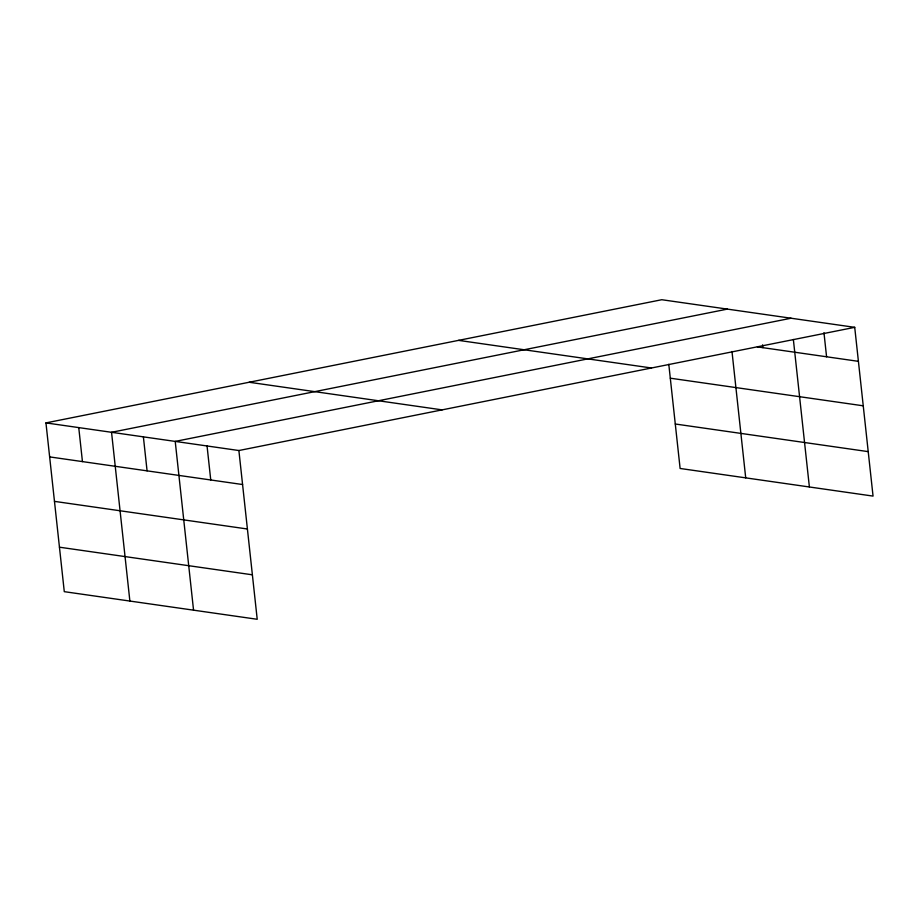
<?xml version="1.0" encoding="UTF-8"?>
<svg xmlns="http://www.w3.org/2000/svg" width="919" height="919" viewBox="0 0 919 919"><rect width="100%" height="100%" fill="white"/><g stroke="black" fill="none" stroke-linecap="round" stroke-linejoin="round"><path stroke-width="1.38" d="M45.95 422.901L238.883 450.528L257.217 619.28L64.284 591.664L45.95 422.901L661.783 299.72L854.716 327.336L873.05 496.099L680.117 468.472L668.791 364.292M727.377 309.106L111.544 432.298L129.878 601.049M791.052 318.227L175.219 441.407L193.553 610.17M238.883 450.528L854.716 327.336M757.371 346.877L858.415 361.339M458.558 340.375L651.491 367.991M670.307 378.191L863.24 405.807M675.281 424.004L868.214 451.631M249.175 382.258L442.108 409.874M49.649 456.904L242.582 484.531M54.474 501.372L247.406 528.999M59.448 547.196L252.392 574.812M823.964 332.701L826.572 356.779M793.361 339.479L809.386 486.978M762.598 344.832L762.908 347.669M731.984 351.449L745.711 477.869M207.051 445.968L210.75 479.971M143.387 436.858L147.074 470.85M78.747 427.599L82.446 461.602"/></g></svg>
